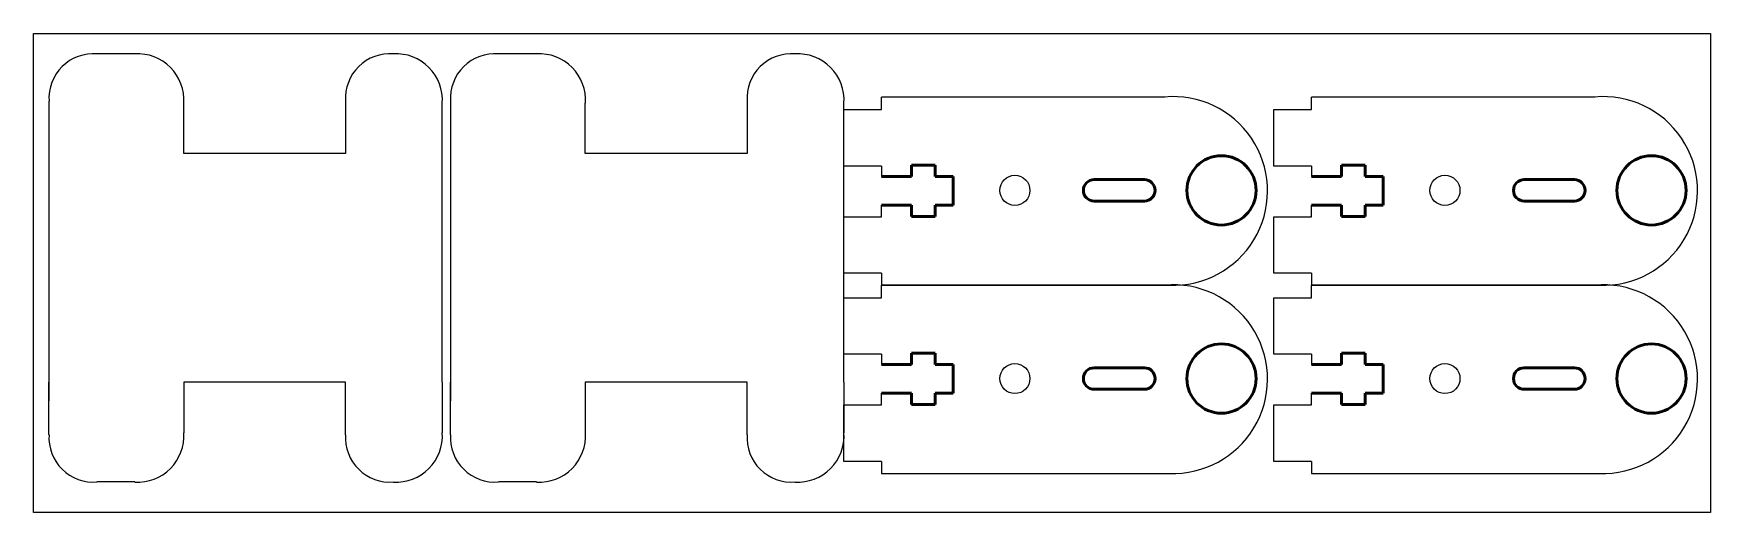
# Model space of a CAD drawing. Header units: millimetres. Extents: x 2739 to 2917, y 1676 to 1727.
import ezdxf

# ---------------------------------------------------------------- set-up
doc = ezdxf.new("R2010")
doc.units = ezdxf.units.MM
doc.layers.add('Visible (ANSI)', color=7, linetype='Continuous', lineweight=50)

msp = doc.modelspace()

# ---------------------------------------------------------------- linework, layer by layer
for p, q in [((2749.86, 1724.42), (2745.82, 1724.42)), ((2792.57, 1724.42), (2788.53, 1724.42)), ((2859.4, 1719.84), (2829.27, 1719.84)), ((2829.27, 1718.51), (2829.27, 1719.84)), ((2905.14, 1719.84), (2875.01, 1719.84)), ((2875.01, 1718.51), (2875.01, 1719.84)), ((2740.72, 1719.4), (2740.72, 1713.83)), ((2755.06, 1713.83), (2755.06, 1719.2)), ((2772.27, 1719.4), (2772.27, 1713.83)), ((2782.56, 1713.83), (2782.56, 1719.2)), ((2783.44, 1719.4), (2783.44, 1713.83)), ((2797.77, 1713.83), (2797.77, 1719.2)), ((2814.98, 1719.4), (2814.98, 1713.83)), ((2825.27, 1713.83), (2825.27, 1719.2)), ((2825.27, 1712.51), (2825.27, 1718.51)), ((2825.27, 1718.51), (2829.27, 1718.51)), ((2871.01, 1712.51), (2871.01, 1718.51)), ((2871.01, 1718.51), (2875.01, 1718.51)), ((2740.72, 1713.83), (2740.72, 1687.56)), ((2772.27, 1713.83), (2755.06, 1713.83)), ((2782.56, 1689.53), (2782.56, 1713.83)), ((2783.44, 1713.83), (2783.44, 1687.56)), ((2814.98, 1713.83), (2797.77, 1713.83)), ((2825.27, 1689.53), (2825.27, 1713.83)), ((2829.27, 1712.51), (2825.27, 1712.51)), ((2829.27, 1712.51), (2829.27, 1711.41)), ((2875.01, 1712.51), (2871.01, 1712.51)), ((2875.01, 1712.51), (2875.01, 1711.41)), ((2825.27, 1701.12), (2825.27, 1707.12)), ((2825.27, 1707.12), (2829.27, 1707.12)), ((2829.27, 1707.12), (2829.27, 1708.36)), ((2871.01, 1701.12), (2871.01, 1707.12)), ((2871.01, 1707.12), (2875.01, 1707.12)), ((2875.01, 1707.12), (2875.01, 1708.36)), ((2829.27, 1701.12), (2825.27, 1701.12)), ((2829.27, 1701.12), (2829.27, 1699.84)), ((2859.4, 1699.86), (2829.27, 1699.86)), ((2829.27, 1698.52), (2829.27, 1699.86)), ((2829.27, 1699.84), (2860.58, 1699.84)), ((2875.01, 1701.12), (2871.01, 1701.12)), ((2875.01, 1701.12), (2875.01, 1699.84)), ((2905.14, 1699.86), (2875.01, 1699.86)), ((2875.01, 1698.52), (2875.01, 1699.86)), ((2875.01, 1699.84), (2906.32, 1699.84)), ((2825.27, 1692.52), (2825.27, 1698.52)), ((2825.27, 1698.52), (2829.27, 1698.52)), ((2871.01, 1692.52), (2871.01, 1698.52)), ((2871.01, 1698.52), (2875.01, 1698.52)), ((2829.27, 1692.52), (2825.27, 1692.52)), ((2829.27, 1692.52), (2829.27, 1691.42)), ((2875.01, 1692.52), (2871.01, 1692.52)), ((2875.01, 1692.52), (2875.01, 1691.42)), ((2740.72, 1683.96), (2740.72, 1689.53)), ((2772.27, 1689.53), (2755.06, 1689.53)), ((2755.06, 1689.53), (2755.06, 1684.16)), ((2772.27, 1683.96), (2772.27, 1689.53)), ((2782.56, 1689.53), (2782.56, 1684.16)), ((2783.44, 1683.96), (2783.44, 1689.53)), ((2814.98, 1689.53), (2797.77, 1689.53)), ((2797.77, 1689.53), (2797.77, 1684.16)), ((2814.98, 1683.96), (2814.98, 1689.53)), ((2825.27, 1689.53), (2825.27, 1684.16)), ((2829.27, 1687.13), (2829.27, 1688.37)), ((2875.01, 1687.13), (2875.01, 1688.37)), ((2825.27, 1681.13), (2825.27, 1687.13)), ((2825.27, 1687.13), (2829.27, 1687.13)), ((2871.01, 1681.13), (2871.01, 1687.13)), ((2871.01, 1687.13), (2875.01, 1687.13)), ((2829.27, 1681.13), (2825.27, 1681.13)), ((2829.27, 1681.13), (2829.27, 1679.86)), ((2875.01, 1681.13), (2871.01, 1681.13)), ((2875.01, 1681.13), (2875.01, 1679.86)), ((2749.86, 1678.94), (2745.82, 1678.94)), ((2792.57, 1678.94), (2788.53, 1678.94)), ((2829.27, 1679.86), (2860.58, 1679.86)), ((2875.01, 1679.86), (2906.32, 1679.86))]:
    msp.add_line(p, q)
at = {"color": 244, "true_color": 0x991b1e}
msp.add_lwpolyline([(2739.08, 1726.58), (2917.44, 1726.58), (2917.44, 1675.71), (2739.08, 1675.71)], close=True, dxfattribs=at)
for centre in [(2843.46, 1709.92), (2889.2, 1709.92), (2843.46, 1689.93), (2889.2, 1689.93)]:
    msp.add_circle(centre, 1.6)
for centre, radius, start, end in [((2745.43, 1719.72), 4.71, 85.2541, 183.942), ((2750.16, 1719.52), 4.91, 356.28, 93.524), ((2776.97, 1719.72), 4.71, 85.2541, 183.942), ((2777.66, 1719.52), 4.91, 356.28, 93.524), ((2788.14, 1719.72), 4.71, 85.2541, 183.942), ((2792.88, 1719.52), 4.91, 356.28, 93.524), ((2819.68, 1719.72), 4.71, 85.2541, 183.942), ((2820.38, 1719.52), 4.91, 356.28, 93.524), ((2860.31, 1709.86), 10.02, 271.5316, 95.1889), ((2906.05, 1709.86), 10.02, 271.5316, 95.1889), ((2860.31, 1689.87), 10.02, 271.5316, 95.1889), ((2906.05, 1689.87), 10.02, 271.5316, 95.1889), ((2745.43, 1683.64), 4.71, 176.058, 274.7459), ((2750.16, 1683.84), 4.91, 266.476, 3.72), ((2776.97, 1683.64), 4.71, 176.058, 274.7459), ((2777.66, 1683.84), 4.91, 266.476, 3.72), ((2788.14, 1683.64), 4.71, 176.058, 274.7459), ((2792.88, 1683.84), 4.91, 266.476, 3.72), ((2819.68, 1683.64), 4.71, 176.058, 274.7459), ((2820.38, 1683.84), 4.91, 266.476, 3.72)]:
    msp.add_arc(centre, radius, start, end)
at = {"layer": 'Visible (ANSI)'}
for p, q in [((2832.45, 1712.61), (2834.99, 1712.61)), ((2832.45, 1711.41), (2832.45, 1712.61)), ((2834.99, 1712.61), (2834.99, 1711.41)), ((2878.19, 1712.61), (2880.73, 1712.61)), ((2878.19, 1711.41), (2878.19, 1712.61)), ((2880.73, 1712.61), (2880.73, 1711.41)), ((2829.27, 1711.41), (2832.45, 1711.41)), ((2834.99, 1711.41), (2836.89, 1711.41)), ((2836.89, 1711.41), (2836.89, 1708.36)), ((2851.89, 1711.06), (2857.23, 1711.06)), ((2875.01, 1711.41), (2878.19, 1711.41)), ((2880.73, 1711.41), (2882.63, 1711.41)), ((2882.63, 1711.41), (2882.63, 1708.36)), ((2897.63, 1711.06), (2902.97, 1711.06)), ((2857.23, 1708.77), (2851.89, 1708.77)), ((2902.97, 1708.77), (2897.63, 1708.77)), ((2832.45, 1708.36), (2829.27, 1708.36)), ((2832.45, 1707.15), (2832.45, 1708.36)), ((2834.99, 1707.15), (2832.45, 1707.15)), ((2834.99, 1708.36), (2834.99, 1707.15)), ((2836.89, 1708.36), (2834.99, 1708.36)), ((2878.19, 1708.36), (2875.01, 1708.36)), ((2878.19, 1707.15), (2878.19, 1708.36)), ((2880.73, 1707.15), (2878.19, 1707.15)), ((2880.73, 1708.36), (2880.73, 1707.15)), ((2882.63, 1708.36), (2880.73, 1708.36)), ((2829.27, 1691.42), (2832.45, 1691.42)), ((2832.45, 1692.63), (2834.99, 1692.63)), ((2832.45, 1691.42), (2832.45, 1692.63)), ((2834.99, 1692.63), (2834.99, 1691.42)), ((2834.99, 1691.42), (2836.89, 1691.42)), ((2836.89, 1691.42), (2836.89, 1688.37)), ((2851.89, 1691.08), (2857.23, 1691.08)), ((2875.01, 1691.42), (2878.19, 1691.42)), ((2878.19, 1692.63), (2880.73, 1692.63)), ((2878.19, 1691.42), (2878.19, 1692.63)), ((2880.73, 1692.63), (2880.73, 1691.42)), ((2880.73, 1691.42), (2882.63, 1691.42)), ((2882.63, 1691.42), (2882.63, 1688.37)), ((2897.63, 1691.08), (2902.97, 1691.08)), ((2832.45, 1688.37), (2829.27, 1688.37)), ((2832.45, 1687.17), (2832.45, 1688.37)), ((2834.99, 1688.37), (2834.99, 1687.17)), ((2836.89, 1688.37), (2834.99, 1688.37)), ((2857.23, 1688.79), (2851.89, 1688.79)), ((2878.19, 1688.37), (2875.01, 1688.37)), ((2878.19, 1687.17), (2878.19, 1688.37)), ((2880.73, 1688.37), (2880.73, 1687.17)), ((2882.63, 1688.37), (2880.73, 1688.37)), ((2902.97, 1688.79), (2897.63, 1688.79)), ((2834.99, 1687.17), (2832.45, 1687.17)), ((2880.73, 1687.17), (2878.19, 1687.17))]:
    msp.add_line(p, q, dxfattribs=at)
for centre in [(2865.43, 1709.92), (2911.17, 1709.92), (2865.43, 1689.93), (2911.17, 1689.93)]:
    msp.add_circle(centre, 3.68, dxfattribs=at)
for centre, start, end in [((2851.89, 1709.92), 90, 270), ((2857.23, 1709.92), 270, 90), ((2897.63, 1709.92), 90, 270), ((2902.97, 1709.92), 270, 90), ((2851.89, 1689.93), 90, 270), ((2857.23, 1689.93), 270, 90), ((2897.63, 1689.93), 90, 270), ((2902.97, 1689.93), 270, 90)]:
    msp.add_arc(centre, 1.14, start, end, dxfattribs=at)

doc.saveas('drawing.dxf')
